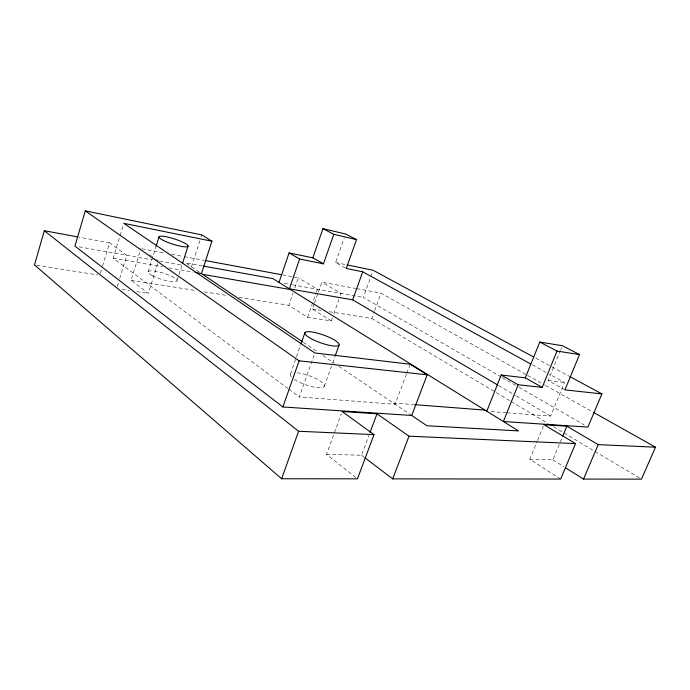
<?xml version="1.0" encoding="UTF-8"?>
<svg xmlns="http://www.w3.org/2000/svg" width="690" height="690" viewBox="0 0 690 690"><rect width="100%" height="100%" fill="white"/><g stroke="black" fill="none" stroke-linecap="round" stroke-linejoin="round"><path stroke-width="0.52" stroke-dasharray="3.45 2.59" d="M100.378 273.249L102.215 267.159M102.517 266.15L109.555 242.811L79.04 237.162M288.058 388.608L113.195 258.215L119.732 236.67M120.043 235.652L123.467 224.362M117.231 286.566L118.464 282.538M119.698 278.501L126.796 255.317L109.555 242.811M155.854 259.112L158.502 260.967L148.35 293.362L131.083 280.252L140.846 248.616M148.091 271.894L156.104 246.209M177.045 280.589L178.667 275.5M178.986 274.482L182.238 264.305M191.492 266.832L199.824 240.888M201.101 236.903L201.747 234.902M332.382 317.831L331.304 320.876L307.568 317.305L288.825 305.291L293.043 293.078M294.803 287.98L298.313 277.803L293.034 276.819M307.568 317.305L315.986 293.25M316.339 292.25L317.391 289.239L298.313 277.803M331.304 320.876L312.432 309.042L314.174 304.066M314.528 303.065L318.012 293.112M318.366 292.12L321.859 282.167L355.652 288.429M290.43 373.997L296.096 357.851M296.45 356.834L300.693 344.724M345.38 267.97L335.573 262.528L344.232 237.929M406.384 374.247L395.077 404.262L299.253 396.966L314.14 354.979M333.831 313.769L338.885 299.546M340.334 295.484L341.058 293.457L321.859 282.167M324.274 386.297L332.226 364.156M332.589 363.147L334.762 357.11M501.25 377.059L363.345 297.424L372.781 271.291M329.389 311.733L371.772 318.461L374.256 311.639M374.61 310.664L381.001 293.129L526.712 374.912M355.773 477.514L326.491 454.382L341.421 413.517M326.491 454.382L361.543 455.227L368.909 435.494M406.764 373.247L409.774 365.243M564.929 389.876L548.145 380.552L560.349 350.701M560.754 349.709L561.565 347.717M560.651 479.05L529.773 459.264L537.087 441.497M537.501 440.513L543.599 425.696M507.003 412.784L550.611 416.105L564.489 382.484L549.404 374.213M529.773 459.264L552.837 459.825L562.324 437.081M393.222 403.003L413.483 404.564M491.047 411.568L505.943 412.698M548.145 380.552L564.489 382.484M121.897 289.377L129.306 290.499M136.706 291.611L148.35 293.362M36.605 265.253L97.661 274.939M131.083 280.252L195.658 290.499M204.128 291.844L226.363 295.38M239.068 297.39L288.825 305.291M312.432 309.042L320.91 310.388M113.195 258.215L162.573 266.797M168.878 267.893L193.045 272.093M79.152 246.839L152.162 259.837M159.537 261.148L183.247 265.365M284.202 283.331L291.465 284.625M292.5 284.815L363.345 297.424M202.472 265.926L185.653 262.89L200.618 272.998M141.907 248.814L165.151 253.118M171.5 254.299L183.117 256.447M184.178 256.646L204.257 260.372M282.46 274.862L291.974 276.63M356.713 288.627L381.001 293.129M335.573 262.528L346.009 264.684M535.742 358.153L550.861 366.33M551.81 366.839L568.827 376.041M532.43 364.906L548.464 373.695M527.652 375.438L544.574 384.934M545.514 385.46L592.52 411.844M502.182 377.594L518.026 386.745M518.958 387.28L584.18 424.945M498.577 385.538L515.301 395.361M516.232 395.905L550.611 416.105M371.772 318.461L510.315 401.002M511.238 401.554L548.179 423.557M553.725 426.86L562.962 432.363M563.885 432.915L639.621 478.032M552.837 459.825L563.67 466.621M303.255 342.274L317.504 351.9M322.851 355.505L334.434 363.32M338.885 366.33L411.697 415.475M149.678 254.791L154.974 258.491M288.92 389.255L299.253 396.966M361.543 455.227L364.07 457.142M297.097 372.79A18.018 4.882 19.4 0 1 320.764 381.406A18.018 4.882 19.4 0 1 318.107 387.711A18.018 4.882 19.4 0 1 294.328 379.371M291.43 376.981A18.018 4.882 19.4 0 1 293.069 372.773M152.317 275.646A15.137 3.243 17.3 0 0 176.545 281.313A15.137 3.243 17.3 0 0 158.838 271.903A15.137 3.243 17.3 0 0 152.317 275.646"/><path stroke-width="1.03" d="M77.987 236.963L44.307 230.719L34.5 264.917L281.632 478.757L357.446 478.834L374.006 434.622L342.154 411.516L377.007 413.802L409.023 436.192L575.564 443.618L560.651 479.05L392.688 478.877L364.906 457.781M302.367 341.679L201.446 273.551L211.916 241.215L201.747 234.902L85.284 210.864L74.917 246.089L282.874 406.979L411.697 415.475L426.929 425.756L518.526 430.914L272.93 278.639L203.524 266.116M156.104 246.209L158.985 236.972M182.557 263.287L188.077 245.985M279.019 282.408L289.076 252.928L312.829 257.836L323.463 263.839L333.788 234.315L322.946 228.649L312.829 257.836M289.076 252.928L299.641 259.009L289.377 288.843L352.685 299.839L497.645 384.994M301.047 343.715L304.946 332.615M282.874 406.979L299.106 360.818L85.284 210.864M322.946 228.649L345.612 233.996L356.514 239.611L346.268 268.47L362.742 271.808L530.55 363.872M281.632 478.757L298.598 431.259L44.307 230.719M352.685 299.839L362.742 271.808M335.124 356.1L339.101 345.026A18.181 4.14 19.5 0 0 314.89 332.537A18.181 4.14 19.5 0 0 311.966 339.101A18.181 4.14 19.5 0 0 339.101 345.026M370.013 432.535L377.007 413.802M411.697 415.475L427.196 374.825L410.153 364.242L314.847 352.978L123.777 223.336L211.916 241.215M392.688 478.877L409.023 436.192M486.795 411.24L501.207 375.006L525.314 377.853L542.193 387.392L557.011 351.081L579.531 354.574L564.929 389.876L601.913 393.921L587.906 427.101L503.372 421.521L518.173 384.77L542.193 387.392M525.314 377.853L539.761 342.059L562.376 345.733L579.531 354.574M562.738 436.097L566.861 426.204L598.204 444.636L655.5 447.189L641.467 479.136L583.533 479.076L565.472 467.751M583.533 479.076L598.204 444.636M298.598 431.259L374.006 434.622M566.861 426.204L544.005 424.712L575.564 443.618M414.552 404.651L484.932 410.093M299.106 360.818L427.196 374.825M195.141 272.455L201.446 273.551M202.601 274.335L290.585 289.584M205.318 260.561L281.408 274.672M299.641 259.009L323.463 263.839M347.053 264.9L373.143 270.282L533.853 357.135M333.788 234.315L356.514 239.611M539.761 342.059L557.011 351.081M569.776 376.55L601.913 393.921M593.46 412.37L655.5 447.189M501.207 375.006L518.173 384.77M163.34 240.422A15.249 2.743 17.8 0 0 187.62 246.589A15.249 2.743 17.8 0 0 169.628 237.541A15.249 2.743 17.8 0 0 163.34 240.422"/></g></svg>
